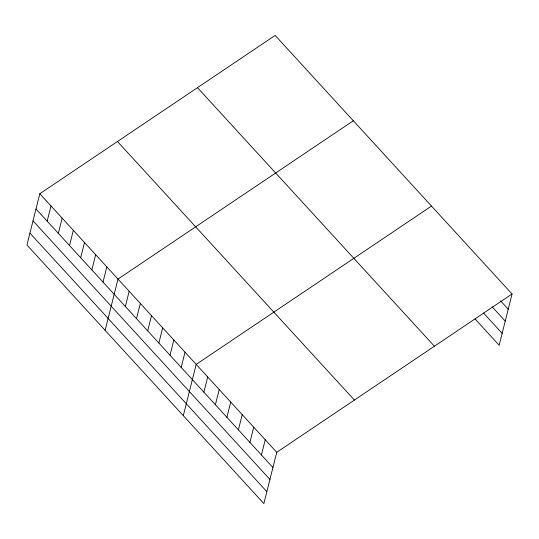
<?xml version="1.0" encoding="UTF-8"?>
<svg xmlns="http://www.w3.org/2000/svg" width="539" height="539" viewBox="0 0 539 539"><rect width="100%" height="100%" fill="white"/><g stroke="black" fill="none" stroke-linecap="round" stroke-linejoin="round"><path stroke-width="0.81" d="M39.825 193.744L26.95 245.009L263.867 503.574L276.743 452.309L512.05 293.991L275.133 35.426L39.825 193.744L276.743 452.309M47.169 221.158L50.996 205.932M58.34 233.347L62.167 218.12M69.511 245.535L73.331 230.308M80.682 257.723L84.502 242.503M91.846 269.911L95.672 254.691M103.016 282.106L106.843 266.879M105.132 330.333L118.007 279.067L353.314 120.756M125.358 306.482L129.178 291.255M136.522 318.67L140.349 303.444M147.693 330.858L151.52 315.638M158.864 343.053L162.684 327.827M170.034 355.241L173.854 340.015M181.198 367.43L185.025 352.203M183.314 415.657L196.196 364.391L431.496 206.08M203.877 392.176L207.704 376.95M215.384 404.735L219.211 389.515M226.892 417.294L230.719 402.074M238.4 429.852L242.22 414.632M249.907 442.411L253.728 427.191M261.415 454.97L265.235 439.75M512.05 293.991L499.175 345.256L475.061 318.947M500.556 300.843L508.223 309.218M492.087 306.758L505.238 321.109M483.53 313.031L502.159 333.365M197.483 87.675L434.4 346.233M117.475 141.501L354.399 400.066M36.005 208.964L272.923 467.529M33.014 220.862L269.931 479.427M29.935 233.111L266.859 491.676"/></g></svg>
